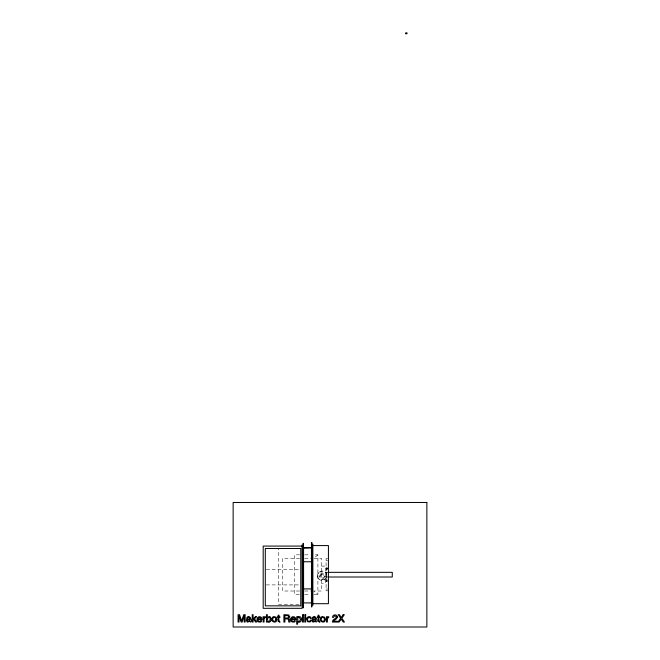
<?xml version="1.0" encoding="UTF-8"?>
<svg xmlns="http://www.w3.org/2000/svg" width="660" height="660" viewBox="0 0 660 660"><rect width="100%" height="100%" fill="white"/><g stroke="black" fill="none" stroke-linecap="round" stroke-linejoin="round"><path stroke-width="0.49" stroke-dasharray="3.3 2.47" d="M317.905 554.829L313.69 558.327L321.469 558.327L321.469 591.013L313.69 591.013L317.905 594.511L317.905 554.829L313.846 554.829M325.553 572.5A4.67 4.67 0 0 1 325.454 579.092L324.472 579.818A4.67 4.67 0 0 1 319.803 579.752L318.854 578.993A4.67 4.67 0 0 1 318.953 572.393L319.927 571.667A4.67 4.67 0 0 1 324.596 571.741L325.553 572.525A4.67 4.67 0 0 1 325.454 579.125M299.64 554.829L294.566 554.829L294.566 594.511L299.64 594.511M304.714 554.829L309.787 554.829M299.632 558.327L282.562 558.327L282.562 591.013L299.632 591.013M304.648 558.327L310.678 558.327M327.649 558.459L326.089 558.459L326.089 569.233L327.649 569.233M326.089 560.257L327.649 560.257M321.469 566.107L325.363 566.107L325.363 583.226L321.469 583.226M326.089 567.938L327.649 567.938M326.089 568.565L328.424 568.565M326.089 568.681L327.649 568.681M266.26 569.481L299.021 569.481M319.564 571.972L324.852 571.972M327.649 572.311L326.089 572.311L326.089 576.964L327.649 576.964M325.363 572.336L327.418 572.336M325.363 577.005L327.418 577.005M324.835 579.579L319.555 579.579L318.854 579.026A4.67 4.67 0 0 1 318.953 572.426M327.649 580.033L326.089 580.033L326.089 590.815L328.424 590.815M326.089 580.709L327.649 580.594M326.089 581.336L327.649 581.336M266.26 584.909L299.021 584.909M326.089 589.017L327.649 589.017M304.648 591.013L310.678 591.013M304.714 594.511L309.787 594.511M313.846 594.511L317.905 594.511M299.029 604.552L278.726 604.552L278.726 548.98M326.716 567.666L326.716 581.608M324.514 575.809L324.514 576.98M319.885 575.743L319.885 576.906M321.073 573.755L320.587 574.117A2.318 2.31 0 0 0 323.326 577.797L323.812 577.434A2.318 2.31 0 0 0 321.073 573.755M321.073 574.918L320.587 575.281A2.318 2.31 0 0 0 323.326 578.96L323.812 578.606A2.318 2.31 0 0 0 321.073 574.918"/><path stroke-width="0.99" d="M311.949 602.918L303.575 602.927L303.575 588.918L303.575 547.759L311.949 547.759L303.575 547.998M311.949 563.805L311.949 559.762M248.391 619.674L248.935 619.6M314.028 619.674L314.572 619.6M312.865 545.581L328.424 545.581L328.424 603.694L312.865 603.694M302.099 546.076L263.191 546.076L263.191 608.322L302.099 608.322L302.074 544.913M303.575 561.767L311.949 561.767M328.449 572.336L392.279 572.336L392.279 577.005L328.449 577.005M303.575 588.918L311.949 588.918L311.949 584.991M312.865 544.054L312.865 605.36M311.933 542.504L311.933 606.919M311.462 542.504L311.462 606.919M303.468 543.361L303.468 607.778M303.006 543.361L303.006 607.778M244.225 615.846L244.2 622.058L245.149 622.058L245.149 614.691L243.738 614.691L241.634 620.92L239.522 614.691L238.087 614.691L238.087 622.058L239.044 622.058L239.019 615.846L241.131 622.058L242.121 622.058L244.225 615.846M300.506 619.344C297.198 627.396 296.563 611.572 300.506 619.344M267.308 618.832C269.445 627.784 272.316 612.579 267.308 618.832M271.177 619.27C271.598 621.406 268.686 623.419 267.284 621.373L267.284 622.058L266.45 622.058L266.45 614.666L267.325 614.666L267.325 617.339L269.404 616.588A2.03 2.03 0 0 1 270.55 617.24L271.177 619.27M276.87 619.261C277.051 624.739 269.065 621.324 272.555 617.339A2.219 2.219 0 0 1 273.851 616.58L276.152 617.224L276.87 619.261M306.718 618.857L307.642 621.778L310.2 621.934A1.84 1.84 0 0 0 311.017 621.085L311.272 620.161L310.398 620.161L309.944 621.101L308.715 621.406A1.105 1.105 0 0 1 307.981 620.887C306.314 619.063 309.4 615.549 310.398 618.494L311.272 618.494C311.239 615.623 306.636 616.151 306.718 618.857M325.38 619.261C325.561 624.739 317.575 621.324 321.065 617.339A2.219 2.219 0 0 1 322.361 616.58L324.662 617.224L325.38 619.261M257.136 618.857C255.577 623.486 263.876 622.396 261.03 620.375C260.593 622.157 257.689 621.563 258.06 619.666L261.995 619.666C262.853 616.25 257.351 615.433 257.136 618.857M290.804 618.857C289.245 623.486 297.553 622.396 294.698 620.375C294.269 622.157 291.365 621.563 291.728 619.666L295.663 619.666C296.53 616.25 291.019 615.433 290.804 618.857M301.43 619.253C301.9 621.373 299.096 623.411 297.602 621.456L297.602 624.203L296.703 624.203L296.703 616.712L297.577 616.712L297.577 617.43L298.666 616.638L300.457 616.952A2.252 2.252 0 0 1 301.274 618.106L301.43 619.253M288.709 616.778L287.818 617.999L284.889 618.065L284.889 615.549L288.139 615.697L288.709 616.778M246.328 620.301L247.31 622.124L249.925 621.349L250.354 622.091C253.275 622.091 249.076 612.414 246.576 618.329L247.417 618.329L248.028 617.413L249.818 617.801C250.272 619.872 246.46 618.197 246.328 620.301M311.957 620.301L312.947 622.124L315.554 621.349L315.983 622.091C318.904 622.091 314.713 612.414 312.205 618.329L313.046 618.329L313.657 617.413L315.447 617.801C315.909 619.872 312.089 618.197 311.957 620.301M337.342 617.001L336.74 618.478L333.391 621.208L337.31 621.208L337.31 622.058L332.384 622.058L332.97 620.111L335.94 617.999L336.253 616.481L334.546 615.722L333.473 617.43L332.558 617.43C332.17 614.947 335.816 613.899 337.029 615.862A2.17 2.17 0 0 1 337.351 617.001M275.929 619.286C276.21 623.255 270.897 620.854 273.166 617.95A1.229 1.229 0 0 1 273.991 617.364L275.459 617.735L275.929 619.286M324.439 619.286C324.72 623.255 319.407 620.854 321.676 617.95A1.229 1.229 0 0 1 322.501 617.364L323.969 617.735L324.439 619.286M289.724 616.679L288.684 618.437L289.509 619.278L290.004 622.058L288.783 622.058L288.436 619.402L287.158 618.898L284.889 618.898L284.889 622.058L283.891 622.058L283.891 614.691L288.684 614.938L289.724 616.679M249.876 620.053L248.672 621.415L247.31 620.977L247.962 619.756L249.876 619.327L249.876 620.053M315.505 620.053L314.3 621.415L312.939 620.977L313.591 619.756L315.505 619.327L315.505 620.053M264.124 618.428L264.033 622.058L263.125 622.058L263.125 616.688L263.983 616.688L263.983 617.62C266.021 615.45 265.98 617.644 264.124 618.428M327.467 618.428L327.376 622.058L326.477 622.058L326.477 616.688L327.335 616.688L327.335 617.62C329.365 615.45 329.332 617.644 327.467 618.428M258.209 618.313L258.085 618.948L261.063 618.948L259.974 617.397L258.209 618.313M291.877 618.313L291.753 618.948L294.739 618.948L293.642 617.397L291.877 618.313M343.142 614.691L341.278 617.512L339.397 614.691L338.151 614.691L340.618 618.28L337.986 622.058L339.19 622.058L341.228 619.03L343.208 622.058L344.454 622.058L341.855 618.28L344.33 614.691L343.142 614.691M255.42 616.688L253.102 618.973L253.102 614.691L252.236 614.691L252.236 622.058L253.102 622.058L253.102 620.045L253.861 619.352L255.535 622.058L256.69 622.058L254.521 618.701L256.575 616.688L255.42 616.688M279.889 622.058L278.182 621.448L278.124 617.43L277.398 617.43L277.398 616.688L278.124 616.688L278.124 615.194L279.031 615.194L279.031 616.688L279.889 616.688L279.889 617.43L279.031 617.43C278.363 619.658 279.205 620.986 279.889 622.058M319.836 622.058L318.128 621.448L318.07 617.43L317.344 617.43L317.344 616.688L318.07 616.688L318.07 615.194L318.986 615.194L318.986 616.688L319.836 616.688L319.836 617.43L318.986 617.43C318.31 619.658 319.151 620.986 319.836 622.058M406.898 33L405.512 33L405.512 33.751L406.898 33.751L406.898 33M426.855 502.474L233.145 502.474L233.145 627L426.855 627L426.855 502.474M300.762 548.485L265.303 548.485L265.303 605.847L300.762 605.847L300.762 548.485M303.41 614.691L302.511 614.691L302.511 622.058L303.41 622.058L303.41 614.691M305.679 614.691L304.763 614.691L304.763 615.714L305.679 615.714L305.679 614.691M305.679 616.712L304.763 616.712L304.763 622.058L305.679 622.058L305.679 616.712"/></g></svg>
